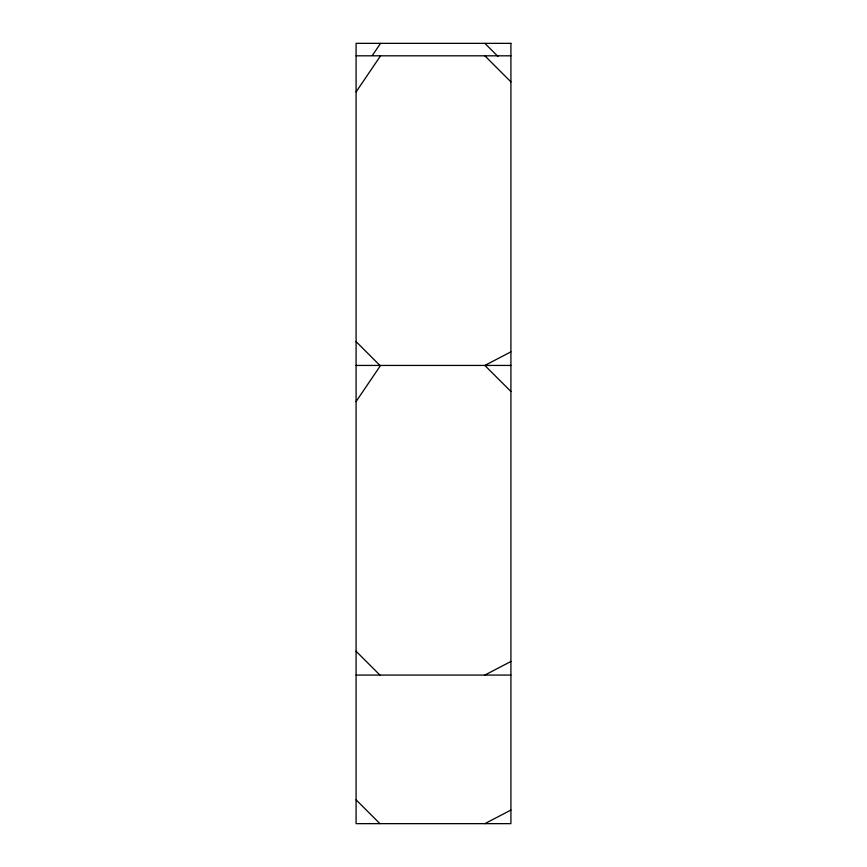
<?xml version="1.0" encoding="UTF-8"?>
<svg xmlns="http://www.w3.org/2000/svg" width="867" height="867" viewBox="0 0 867 867"><rect width="100%" height="100%" fill="white"/><g stroke="black" fill="none" stroke-linecap="round" stroke-linejoin="round"><path stroke-width="1.3" d="M372.409 55.38L380.559 43.35M356.088 91.913L380.559 55.813M356.088 401.54L380.559 365.44M510.912 351.85L484.859 365.44L510.912 391.483M484.859 675.068L510.912 661.478M484.859 823.65L510.912 810.071M356.088 55.813L510.912 55.813M356.088 365.44L510.912 365.44M356.088 675.068L510.912 675.068M484.859 43.35L497.886 56.377M484.859 55.813L510.912 81.856M356.088 341.609L379.919 365.44M356.088 651.247L379.919 675.068M356.088 799.829L379.919 823.65M510.912 43.35L356.088 43.35L356.088 823.65L510.912 823.65L510.912 43.35"/></g></svg>
